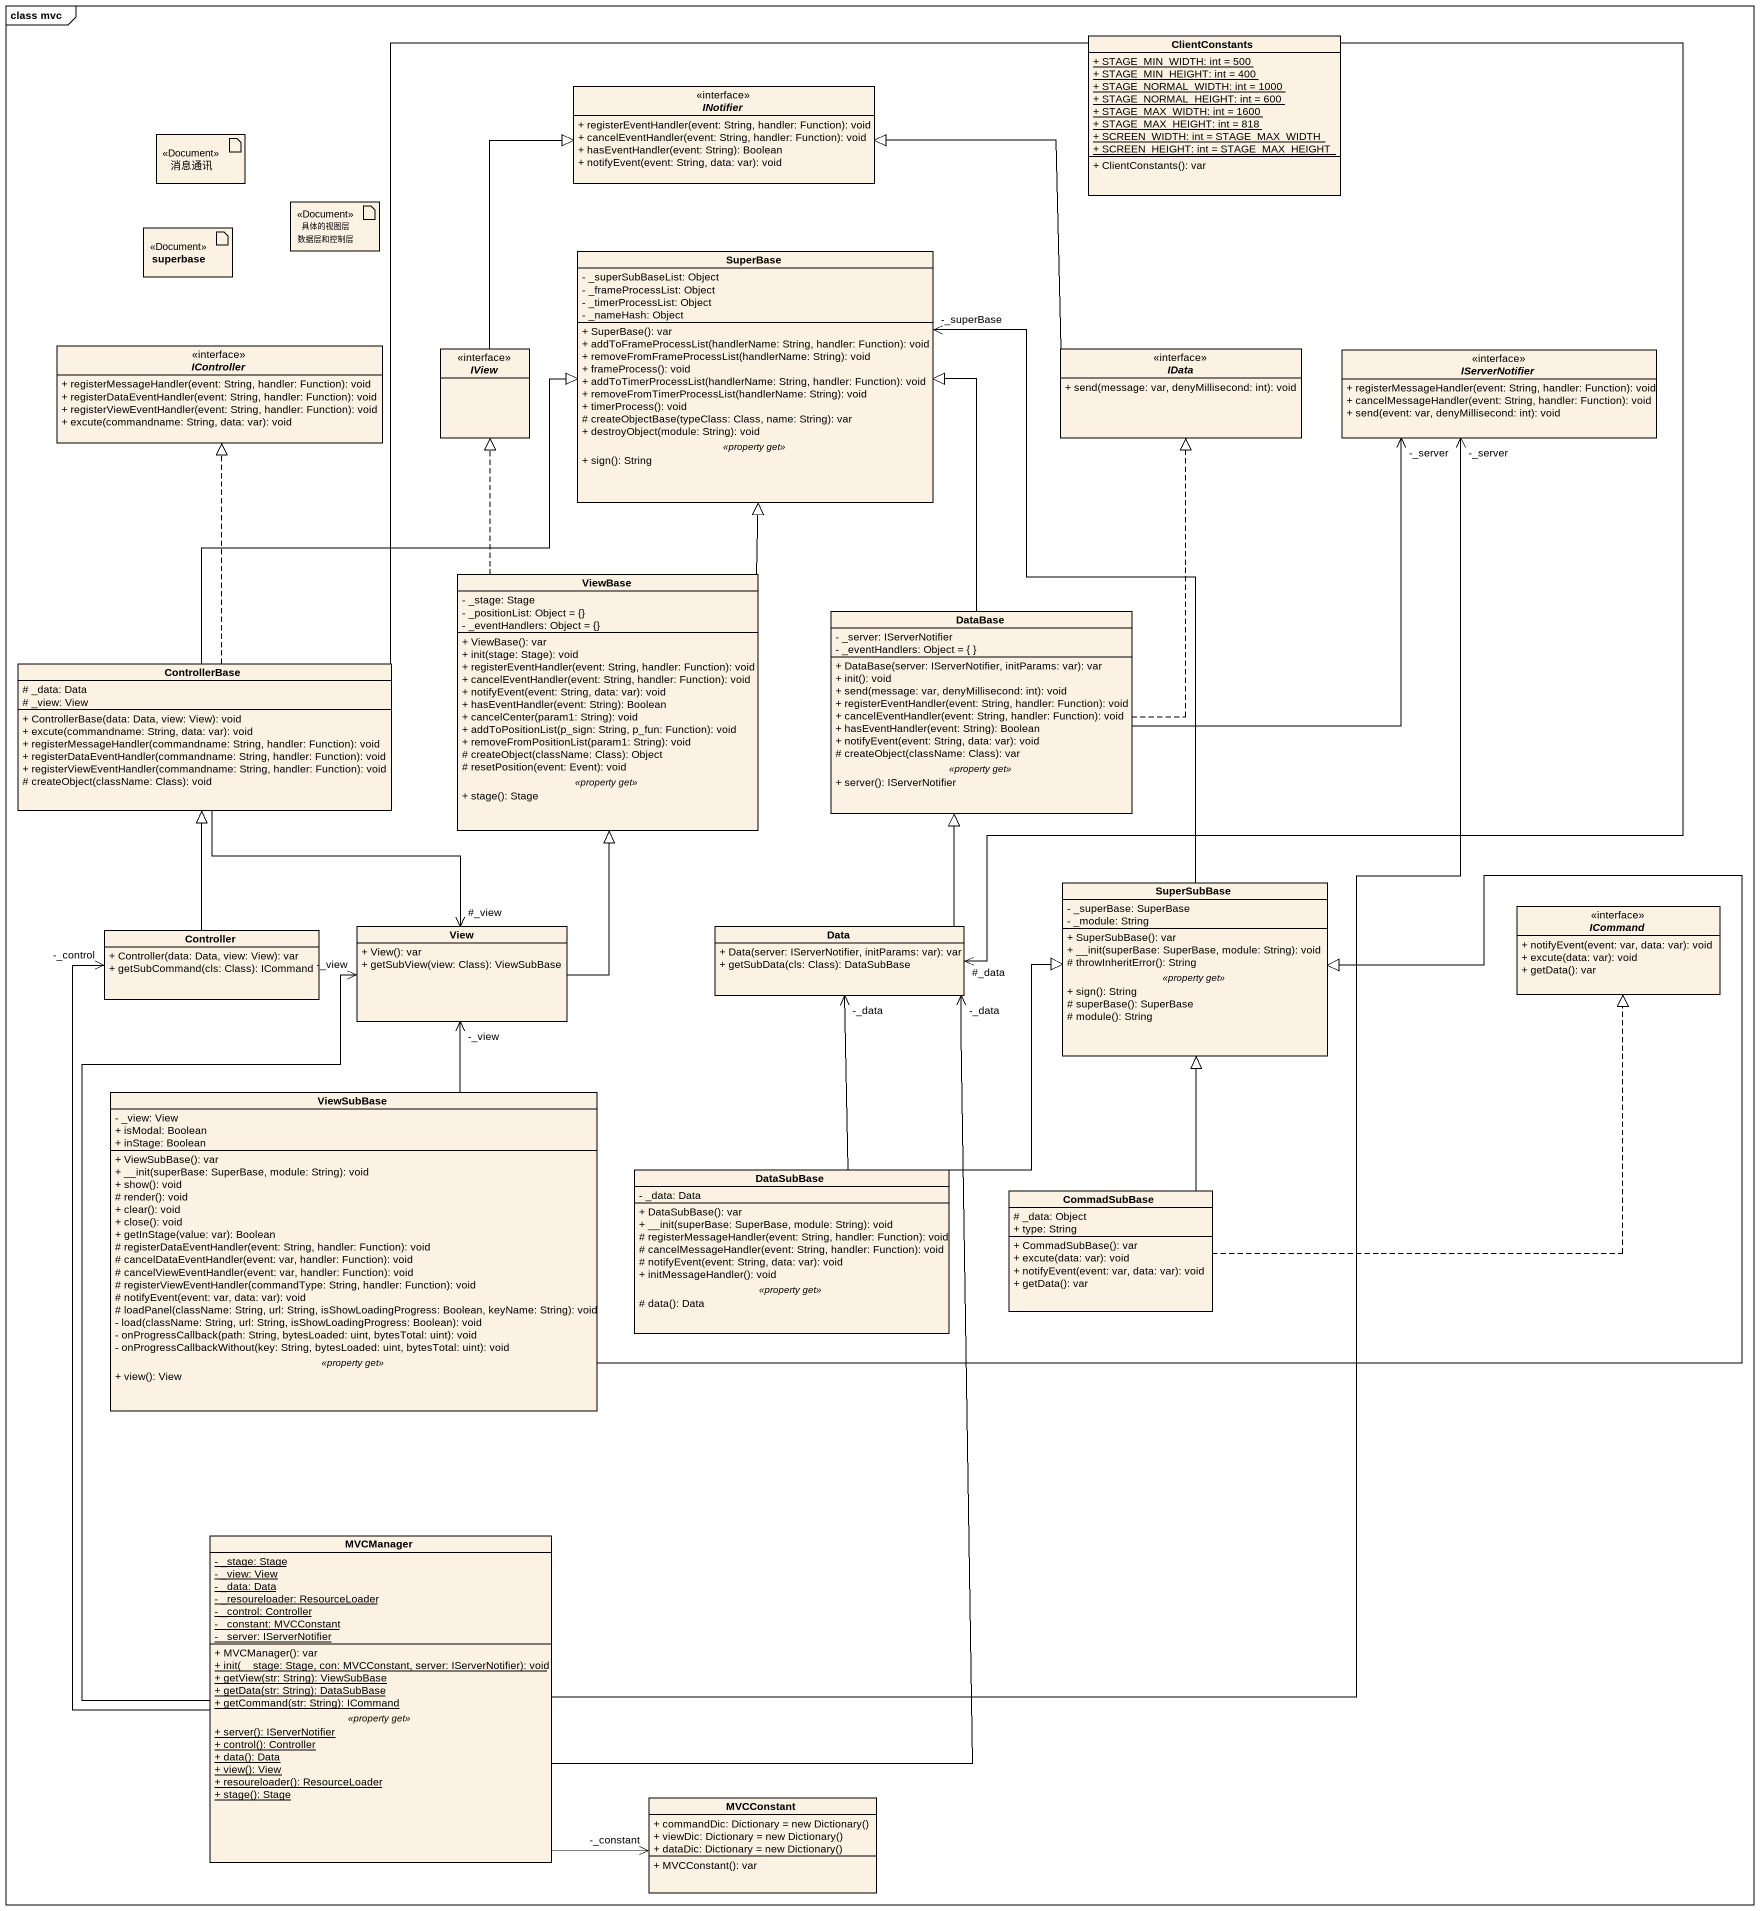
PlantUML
@startuml
mainframe class mvc
allowmixing
hide circle
hide empty members
skinparam classAttributeIconSize 0
class ClientConstants {
  {static} + STAGE_MIN_WIDTH: int = 500
  {static} + STAGE_MIN_HEIGHT: int = 400
  {static} + STAGE_NORMAL_WIDTH: int = 1000
  {static} + STAGE_NORMAL_HEIGHT: int = 600
  {static} + STAGE_MAX_WIDTH: int = 1600
  {static} + STAGE_MAX_HEIGHT: int = 818
  {static} + SCREEN_WIDTH: int = STAGE_MAX_WIDTH
  {static} + SCREEN_HEIGHT: int = STAGE_MAX_HEIGHT
  + ClientConstants(): var
}
interface INotifier {
  + registerEventHandler(event: String, handler: Function): void
  + cancelEventHandler(event: String, handler: Function): void
  + hasEventHandler(event: String): Boolean
  + notifyEvent(event: String, data: var): void
}
artifact 消息通讯 <<Document>>
artifact superbase <<Document>>
artifact "具体的视图层 数据层和控制层" as 具体的视图层_数据层和控制层 <<Document>>
class SuperBase {
  - _superSubBaseList: Object
  - _frameProcessList: Object
  - _timerProcessList: Object
  - _nameHash: Object
  --
  + SuperBase(): var
  + addToFrameProcessList(handlerName: String, handler: Function): void
  + removeFromFrameProcessList(handlerName: String): void
  + frameProcess(): void
  + addToTimerProcessList(handlerName: String, handler: Function): void
  + removeFromTimerProcessList(handlerName: String): void
  + timerProcess(): void
  # createObjectBase(typeClass: Class, name: String): var
  + destroyObject(module: String): void
  .. <<property get>> ..
  + sign(): String
}
interface IController {
  + registerMessageHandler(event: String, handler: Function): void
  + registerDataEventHandler(event: String, handler: Function): void
  + registerViewEventHandler(event: String, handler: Function): void
  + excute(commandname: String, data: var): void
}
interface IView
interface IData {
  + send(message: var, denyMillisecond: int): void
}
interface IServerNotifier {
  + registerMessageHandler(event: String, handler: Function): void
  + cancelMessageHandler(event: String, handler: Function): void
  + send(event: var, denyMillisecond: int): void
}
class ViewBase {
  - _stage: Stage
  - _positionList: Object = {}
  - _eventHandlers: Object = {}
  --
  + ViewBase(): var
  + init(stage: Stage): void
  + registerEventHandler(event: String, handler: Function): void
  + cancelEventHandler(event: String, handler: Function): void
  + notifyEvent(event: String, data: var): void
  + hasEventHandler(event: String): Boolean
  + cancelCenter(param1: String): void
  + addToPositionList(p_sign: String, p_fun: Function): void
  + removeFromPositionList(param1: String): void
  # createObject(className: Class): Object
  # resetPosition(event: Event): void
  .. <<property get>> ..
  + stage(): Stage
}
class "DataBase" as DataBase_ {
  - _server: IServerNotifier
  - _eventHandlers: Object = { }
  --
  + DataBase(server: IServerNotifier, initParams: var): var
  + init(): void
  + send(message: var, denyMillisecond: int): void
  + registerEventHandler(event: String, handler: Function): void
  + cancelEventHandler(event: String, handler: Function): void
  + hasEventHandler(event: String): Boolean
  + notifyEvent(event: String, data: var): void
  # createObject(className: Class): var
  .. <<property get>> ..
  + server(): IServerNotifier
}
class ControllerBase {
  # _data: Data
  # _view: View
  + ControllerBase(data: Data, view: View): void
  + excute(commandname: String, data: var): void
  + registerMessageHandler(commandname: String, handler: Function): void
  + registerDataEventHandler(commandname: String, handler: Function): void
  + registerViewEventHandler(commandname: String, handler: Function): void
  # createObject(className: Class): void
}
class SuperSubBase {
  - _superBase: SuperBase
  - _module: String
  --
  + SuperSubBase(): var
  + __init(superBase: SuperBase, module: String): void
  # throwInheritError(): String
  .. <<property get>> ..
  + sign(): String
  # superBase(): SuperBase
  # module(): String
}
class Controller {
  + Controller(data: Data, view: View): var
  + getSubCommand(cls: Class): ICommand
}
class View {
  + View(): var
  + getSubView(view: Class): ViewSubBase
}
class Data {
  + Data(server: IServerNotifier, initParams: var): var
  + getSubData(cls: Class): DataSubBase
}
interface ICommand {
  + notifyEvent(event: var, data: var): void
  + excute(data: var): void
  + getData(): var
}
class ViewSubBase {
  - _view: View
  + isModal: Boolean
  + inStage: Boolean
  --
  + ViewSubBase(): var
  + __init(superBase: SuperBase, module: String): void
  + show(): void
  # render(): void
  + clear(): void
  + close(): void
  + getInStage(value: var): Boolean
  # registerDataEventHandler(event: String, handler: Function): void
  # cancelDataEventHandler(event: var, handler: Function): void
  # cancelViewEventHandler(event: var, handler: Function): void
  # registerViewEventHandler(commandType: String, handler: Function): void
  # notifyEvent(event: var, data: var): void
  # loadPanel(className: String, url: String, isShowLoadingProgress: Boolean, keyName: String): void
  - load(className: String, url: String, isShowLoadingProgress: Boolean): void
  - onProgressCallback(path: String, bytesLoaded: uint, bytesTotal: uint): void
  - onProgressCallbackWithout(key: String, bytesLoaded: uint, bytesTotal: uint): void
  .. <<property get>> ..
  + view(): View
}
class DataSubBase {
  - _data: Data
  --
  + DataSubBase(): var
  + __init(superBase: SuperBase, module: String): void
  # registerMessageHandler(event: String, handler: Function): void
  # cancelMessageHandler(event: String, handler: Function): void
  # notifyEvent(event: String, data: var): void
  + initMessageHandler(): void
  .. <<property get>> ..
  # data(): Data
}
class CommadSubBase {
  # _data: Object
  + type: String
  + CommadSubBase(): var
  + excute(data: var): void
  + notifyEvent(event: var, data: var): void
  + getData(): var
}
class MVCManager {
  {static} - _stage: Stage
  {static} - _view: View
  {static} - _data: Data
  {static} - _resoureloader: ResourceLoader
  {static} - _control: Controller
  {static} - _constant: MVCConstant
  {static} - _server: IServerNotifier
  --
  + MVCManager(): var
  {static} + init(__stage: Stage, con: MVCConstant, server: IServerNotifier): void
  {static} + getView(str: String): ViewSubBase
  {static} + getData(str: String): DataSubBase
  {static} + getCommand(str: String): ICommand
  .. <<property get>> ..
  {static} + server(): IServerNotifier
  {static} + control(): Controller
  {static} + data(): Data
  {static} + view(): View
  {static} + resoureloader(): ResourceLoader
  {static} + stage(): Stage
}
class MVCConstant {
  {field} + commandDic: Dictionary = new Dictionary()
  {field} + viewDic: Dictionary = new Dictionary()
  {field} + dataDic: Dictionary = new Dictionary()
  + MVCConstant(): var
}
IView -up-|> INotifier
IData -left-|> INotifier
ViewBase -up-|> SuperBase
ViewBase .up.|> IView
DataBase_ -up-|> SuperBase
DataBase_ .up.|> IData
DataBase_ -up-> "-_server" IServerNotifier
ControllerBase -up-|> SuperBase
ControllerBase .up.|> IController
ControllerBase --> "#_view" View
ControllerBase -right-> "#_data" Data
SuperSubBase -up-> "-_superBase" SuperBase
Controller -up-|> ControllerBase
View -up-|> ViewBase
Data -up-|> DataBase_
ViewSubBase -right-|> SuperSubBase
ViewSubBase -up-> "-_view" View
DataSubBase -up-|> SuperSubBase
DataSubBase -up-> "-_data" Data
CommadSubBase -up-|> SuperSubBase
CommadSubBase .right.|> ICommand
MVCManager -up-> "-_server" IServerNotifier
MVCManager -up-> "-_control" Controller
MVCManager -up-> "-_view" View
MVCManager -up-> "-_data" Data
MVCManager -right-> "-_constant" MVCConstant
@enduml
